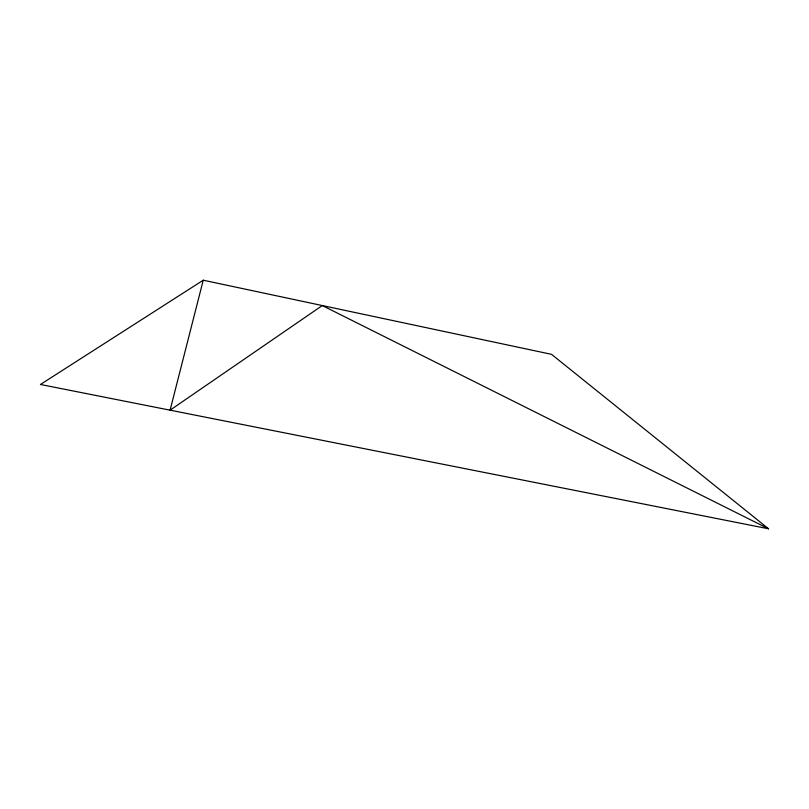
<?xml version="1.0" encoding="UTF-8"?>
<svg xmlns="http://www.w3.org/2000/svg" width="809" height="809" viewBox="0 0 809 809"><rect width="100%" height="100%" fill="white"/><g stroke="black" fill="none" stroke-linecap="round" stroke-linejoin="round"><path stroke-width="1.21" d="M203.241 280.207L170.092 410.173L322.295 305.549L768.55 528.793L40.45 384.477L203.241 280.207L551.516 354.332L768.55 528.793"/></g></svg>
